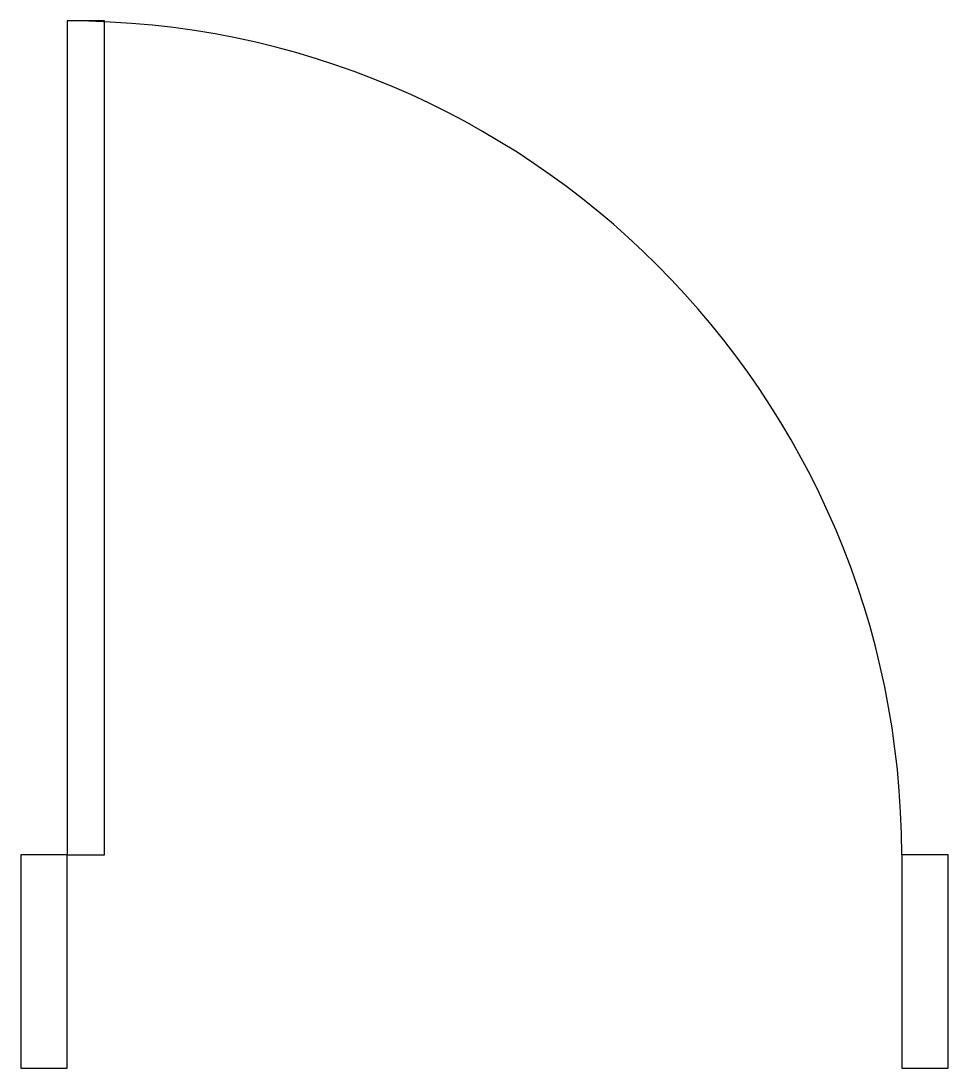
# Model space of a CAD drawing. Header units: millimetres. Extents: x -50 to 950, y -115 to 1015.
import ezdxf

# ---------------------------------------------------------------- set-up
doc = ezdxf.new("R2010")
doc.units = ezdxf.units.MM

msp = doc.modelspace()

# ---------------------------------------------------------------- linework, layer by layer
for points in [[(0, 115), (40, 115), (40, 1015), (0, 1015)], [(-50, -115), (0, -115), (0, 115), (-50, 115)], [(900, -115), (950, -115), (950, 115), (900, 115)]]:
    msp.add_lwpolyline(points, close=True)
msp.add_arc((0, 115), 900, 0, 90)

doc.saveas('drawing.dxf')
